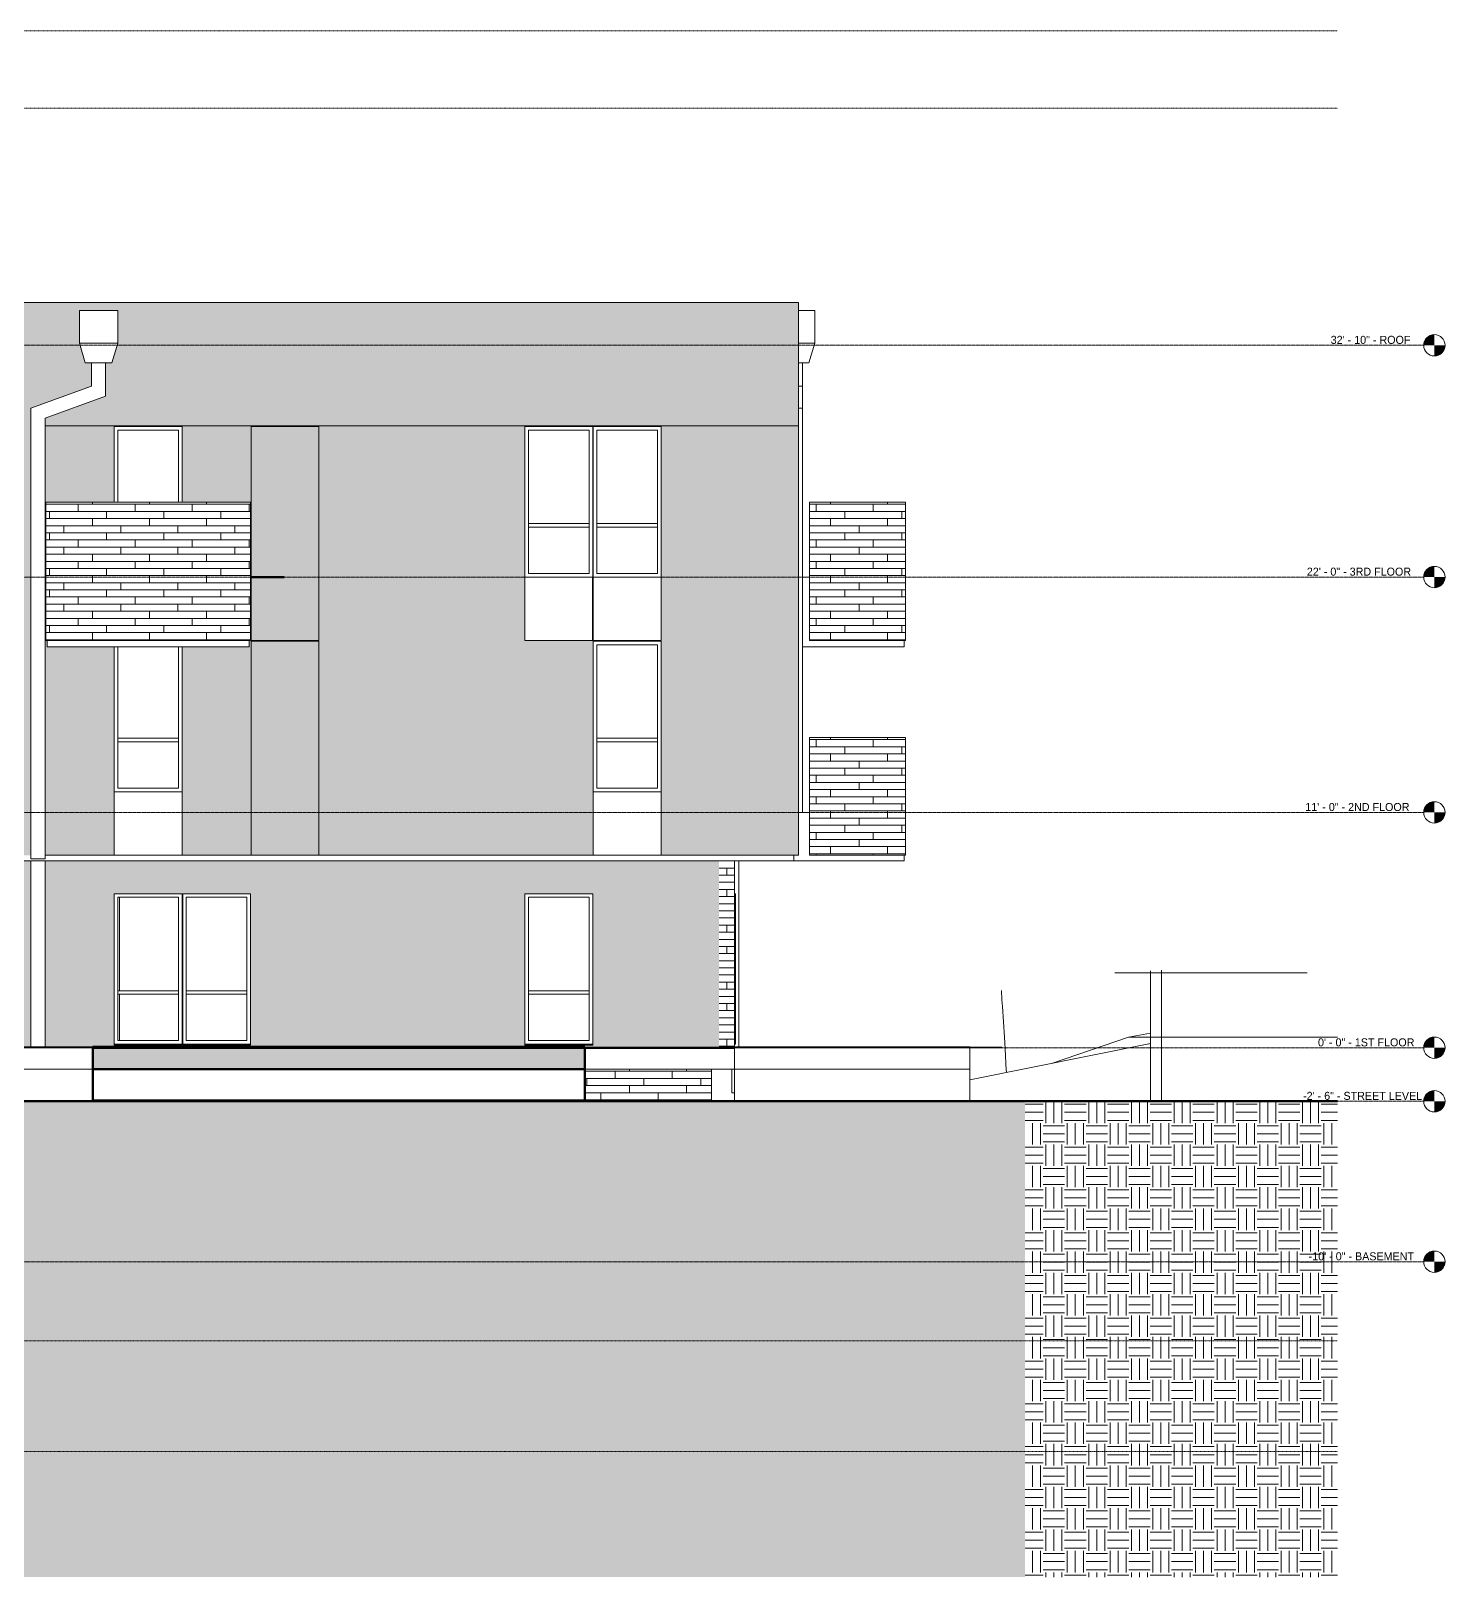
# Model space of a CAD drawing. Header units: inches. Extents: x 1696 to 4229, y -297 to 570.
# Drawn here: x 3436 to 4229, y -297 to 570 of the extents above; entities that cross this region are included whole.
import ezdxf

# ---------------------------------------------------------------- set-up
doc = ezdxf.new("R2010")
doc.units = ezdxf.units.IN
doc.header["$MEASUREMENT"] = 0
doc.linetypes.add('Aligning Line 1_8_', pattern=[0.25, 0.125, -0.125])
doc.linetypes.add('Grid Line 1_2_', pattern=[0.875, 0.5, -0.125, 0.125, -0.125])
for name, color, linetype, lineweight in [('0-1', 7, 'Continuous', 5), ('0-2', 165, 'Continuous', 5), ('A-AREA-1', 10, 'Continuous', 106), ('A-FLOR', 192, 'Continuous', 18), ('A-FLOR-1', 192, 'Continuous', 60), ('A-FLOR-LEVL', 51, 'Continuous', 9), ('A-FLOR-LEVL-1', 51, 'Grid Line 1_2_', 9), ('A-FLOR-LEVL-2', 147, 'Continuous', 9), ('A-FLOR-PATT-1', 8, 'Continuous', 9), ('A-GENM', 5, 'Continuous', 9), ('A-WALL', 113, 'Continuous', 18), ('A-WALL-PATT-1', 111, 'Continuous', 9), ('C-TOPO', 7, 'Continuous', 9), ('C-TOPO-1', 250, 'Continuous', 60), ('G-ANNO-SYMB', 111, 'Aligning Line 1_8_', 9), ('I-WALL', 2, 'Continuous', 18)]:
    doc.layers.add(name, color=color, linetype=linetype, lineweight=lineweight)
doc.styles.add('Century Gothic', font='ufonts.com_century-gothic.ttf', dxfattribs={"height": 4.5})
pattern_1 = [(0, (2839.954, 79.274), (12, 12), [12, -12]), (0, (2839.954, 83.774), (12, 12), [12, -12]), (0, (2839.954, 88.274), (12, 12), [12, -12]), (90, (2841.454, 89.774), (-12, 12), [12, -12]), (90, (2845.954, 89.774), (-12, 12), [12, -12]), (90, (2850.454, 89.774), (-12, 12), [12, -12])]
pattern_2 = [(0, (3826.411, 0.8), (0, 4), []), (90, (3826.411, 0.8), (-8, 8), [4, -28]), (90, (3842.411, 4.8), (-8, 8), [4, -28])]
pattern_3 = [(0, (3446.449, 264.8), (0, 4), []), (90, (3446.449, 264.8), (-8, 8), [4, -28]), (90, (3462.449, 268.8), (-8, 8), [4, -28])]

# ---------------------------------------------------------------- blocks, each defined once
blk = doc.blocks.new('Level - Level Head - Circle-V9-Section 1')
at = {"layer": 'A-FLOR-LEVL'}
h = blk.add_hatch(color=256, dxfattribs=at)
edge = h.paths.add_edge_path(flags=0)
edge.add_line((4223.44, 0), (4217.44, 0))
edge.add_arc((4223.44, 0), 6, 90, 180, ccw=False)
edge.add_line((4223.44, 6), (4223.44, 0))
h = blk.add_hatch(color=256, dxfattribs=at)
edge = h.paths.add_edge_path(flags=0)
edge.add_line((4223.44, -6), (4223.44, 0))
edge.add_line((4223.44, 0), (4229.44, 0))
edge.add_arc((4223.44, 0), 6, 270, 360, ccw=False)
at = {"layer": 'A-FLOR-LEVL-2'}
blk.add_circle((4223.44, 0), 6, dxfattribs=at)
blk = doc.blocks.new('1750 Ox - Topography_rvt-1-Section 1')
at = {"layer": 'C-TOPO'}
h = blk.add_hatch(dxfattribs=at)
h.set_pattern_fill('FP_1', color=256, style=0, pattern_type=2)
h.set_pattern_definition(pattern_1)
h.paths.add_polyline_path([(2642.57, -296.87), (3993.74, -296.87), (3993.74, -30), (2522.72, -30), (2522.72, -296.87), (2595.25, -296.87)], flags=0)
h = blk.add_hatch(dxfattribs=at)
h.set_pattern_fill('FP_1', color=256, style=0, pattern_type=2)
h.set_pattern_definition(pattern_1)
h.paths.add_polyline_path([(4057.5, -296.87), (4169.1, -296.87), (4169.1, -30), (3993.74, -30), (3993.74, -296.87), (4005.94, -296.87)], flags=0)
at = {"layer": 'A-FLOR-LEVL-1'}
for p, q in [((1695.69, 0), (4217.44, 0)), ((1695.69, -120), (4217.44, -120))]:
    blk.add_line(p, q, dxfattribs=at)
at = {"layer": 'C-TOPO'}
for p, q in [((4070.23, 43.48), (4070.23, 42)), ((4070.23, 42), (4070.23, 43.48)), ((4044.22, 42), (4064.23, 42)), ((4044.22, 42), (4044.58, 42)), ((4064.23, 43.16), (4064.23, 42)), ((4064.23, 43.16), (4064.23, 42)), ((4064.23, 39.14), (4064.23, 42)), ((4070.23, 42), (4064.23, 42)), ((4064.23, 42), (4064.23, 39.14)), ((4064.23, 39.14), (4064.23, 32.75)), ((4064.23, 32.75), (4064.23, 39.14)), ((4070.23, 42), (4070.23, 40.3)), ((4070.23, 40.3), (4070.23, 42)), ((4079.05, 42), (4070.23, 42)), ((4070.23, 36.49), (4070.23, 40.3)), ((4070.23, 36.49), (4070.23, 40.3)), ((4070.23, 19.46), (4070.23, 36.49)), ((4070.23, 36.49), (4070.23, 19.46)), ((4079.05, 42), (4152.03, 42)), ((4152.03, 42), (4151.28, 42)), ((3980.73, 26.95), (3980.5, 32.2)), ((3980.5, 32.2), (3980.73, 26.95)), ((3981.13, 23.12), (3980.73, 26.95)), ((3981.13, 23.12), (3980.73, 26.95)), ((4064.23, 17.81), (4064.23, 32.75)), ((4064.23, 32.75), (4064.23, 17.81)), ((3981.13, 23.12), (3982.24, 6)), ((3982.24, 6), (3981.13, 23.12)), ((4064.23, 12.54), (4064.23, 17.81)), ((4064.23, 17.81), (4064.23, 12.54)), ((4070.23, 19.46), (4070.23, 13.45)), ((4070.23, 13.45), (4070.23, 19.46)), ((4064.23, 8.17), (4064.23, 12.54)), ((4064.23, 8.17), (4064.23, 12.54)), ((4070.23, 9.22), (4070.23, 13.45)), ((4070.23, 9.22), (4070.23, 13.45)), ((4070.23, 9.22), (4070.23, 6)), ((4070.23, 6), (4070.23, 9.22)), ((3962.72, -18), (4064.23, 2.31)), ((3982.24, 6), (3982.65, -0.67)), ((3982.65, -0.67), (3982.24, 6)), ((4009.14, -8.71), (4051.86, 6)), ((4051.86, 6), (4064.23, 8.17)), ((4051.86, 6), (4064.23, 6)), ((4051.86, 6), (4051.98, 6)), ((4063.76, 2.22), (4064.23, 2.31)), ((4063.91, 2.22), (4064.23, 2.31)), ((4064.1, 8.13), (4064.23, 8.17)), ((4064.23, 8.17), (4064.23, 6)), ((4064.23, 8.17), (4064.23, 6)), ((4064.23, 2.31), (4064.23, 6)), ((4070.23, 6), (4064.23, 6)), ((4064.23, 2.31), (4064.23, 6)), ((4064.23, -16.32), (4064.23, 2.31)), ((4064.23, 2.31), (4064.23, -16.32)), ((4070.23, 6), (4070.23, 4.67)), ((4070.23, 4.67), (4070.23, 6)), ((4073.61, 6), (4070.23, 6)), ((4070.23, -15.32), (4070.23, 4.67)), ((4070.23, -15.32), (4070.23, 4.67)), ((4169.1, 6), (4073.61, 6)), ((3982.65, -0.67), (3983.19, -12.56)), ((3983.19, -12.56), (3982.65, -0.67)), ((3983.45, -13.85), (3983.19, -12.56)), ((3983.19, -12.56), (3983.45, -13.85)), ((4064.23, -24.22), (4064.23, -16.32)), ((4064.23, -16.32), (4064.23, -24.22)), ((4070.23, -23.8), (4070.23, -15.32)), ((4070.23, -23.8), (4070.23, -15.32)), ((4064.23, -24.22), (4064.23, -30)), ((4064.23, -30), (4064.23, -24.22)), ((4070.23, -23.8), (4070.23, -30)), ((4070.23, -23.8), (4070.23, -30)), ((3343.97, -30), (3491.7, -30)), ((3491.7, -30), (3524.57, -30)), ((3524.57, -30), (3534.32, -30)), ((3586.02, -30), (3534.32, -30)), ((3710.98, -30), (3586.02, -30)), ((3710.98, -30), (3770.55, -30)), ((3777.65, -30), (3770.55, -30)), ((3777.65, -30), (3860.18, -30)), ((3860.18, -30), (3873.63, -30)), ((3873.63, -30), (3888.24, -30)), ((3888.24, -30), (3911.94, -30)), ((3902.72, -30), (3905.22, -29.5)), ((3932.05, -30), (3911.94, -30)), ((3932.05, -30), (3957.71, -30)), ((3957.71, -30), (3979.65, -30)), ((3979.65, -30), (3993.74, -30)), ((4057.5, -30), (3993.74, -30)), ((4057.5, -30), (4063.16, -30)), ((4075.95, -30), (4063.16, -30)), ((4075.95, -30), (4083.39, -30)), ((4169.1, -30), (4083.39, -30))]:
    blk.add_line(p, q, dxfattribs=at)
at = {"layer": 'C-TOPO-1'}
for p, q in [((3491.7, -30), (3343.97, -30)), ((3524.57, -30), (3491.7, -30)), ((3534.32, -30), (3524.57, -30)), ((3586.02, -30), (3534.32, -30)), ((3710.98, -30), (3586.02, -30)), ((3770.55, -30), (3710.98, -30)), ((3777.65, -30), (3770.55, -30)), ((3860.18, -30), (3777.65, -30)), ((3873.63, -30), (3860.18, -30)), ((3888.24, -30), (3873.63, -30)), ((3911.94, -30), (3888.24, -30)), ((3932.05, -30), (3911.94, -30)), ((3957.71, -30), (3932.05, -30)), ((3979.65, -30), (3957.71, -30)), ((3993.74, -30), (3979.65, -30)), ((3993.74, -30), (4057.5, -30)), ((4057.5, -30), (4063.16, -30)), ((4063.16, -30), (4075.95, -30)), ((4075.95, -30), (4083.39, -30)), ((4083.39, -30), (4169.1, -30))]:
    blk.add_line(p, q, dxfattribs=at)
at = {"layer": '0-2'}
for p in [(0, 0), (0, -120)]:
    blk.add_blockref('Level - Level Head - Circle-V9-Section 1', p, dxfattribs=at)
at = {"layer": 'A-FLOR-LEVL', "char_height": 4.5, "attachment_point": 1, "style": 'Century Gothic'}
for s, insert, width in [('0\' - 0" - 1ST FLOOR', (4158.13, 5.28), 64.9935), ('-10\' - 0" - BASEMENT', (4152.88, -114.72), 71.3565)]:
    blk.add_mtext(s, dxfattribs=dict(at, insert=insert, width=width))
blk = doc.blocks.new('Parking_Stall_Multiple - BIKE-1562604-Section 1')
at = {"layer": 'A-GENM'}
for p, q in [((3962.72, 0.25), (3980.72, 0.25)), ((3980.72, 0.25), (3980.72, 0)), ((3980.72, 0), (3962.72, 0))]:
    blk.add_line(p, q, dxfattribs=at)
blk = doc.blocks.new('Walls 69 - Walls 1-1632174-Section 1')
at = {"layer": 'A-WALL'}
for p, q in [((3469.88, 384.13), (3469.88, 371.1)), ((3477.88, 365.5), (3477.88, 384.13)), ((3469.88, 371.1), (3435.95, 358.75)), ((3443.95, 353.15), (3477.88, 365.5)), ((3435.95, 358.75), (3435.95, 106)), ((3443.95, 106), (3443.95, 353.15)), ((3435.95, 106), (3443.95, 106))]:
    blk.add_line(p, q, dxfattribs=at)
blk = doc.blocks.new('Walls 74 - Walls 6-1634269-Section 1')
at = {"layer": 'A-WALL'}
for p, q in [((3463.12, 413.54), (3484.64, 413.54)), ((3463.12, 413.54), (3463.12, 395.14)), ((3484.64, 413.54), (3484.64, 395.14)), ((3484.64, 395.14), (3463.12, 395.14)), ((3463.12, 395.14), (3466.47, 384.13)), ((3484.64, 395.14), (3481.28, 384.13)), ((3481.28, 384.13), (3466.47, 384.13))]:
    blk.add_line(p, q, dxfattribs=at)
blk = doc.blocks.new('Walls 11 - Walls 1-1634443-Section 1')
at = {"layer": 'A-WALL'}
for p, q in [((3868.97, 384.13), (3868.97, 371.1)), ((3868.97, 371.1), (3866.72, 371.1)), ((3868.97, 371.1), (3868.97, 358.75)), ((3868.97, 358.75), (3866.72, 358.75)), ((3868.97, 358.75), (3868.97, 132))]:
    blk.add_line(p, q, dxfattribs=at)
blk = doc.blocks.new('Walls 12 - Walls 6-1634469-Section 1')
at = {"layer": 'A-WALL'}
for p, q in [((3866.72, 413.54), (3875.73, 413.54)), ((3875.73, 413.54), (3875.73, 395.14)), ((3875.73, 395.14), (3866.72, 395.14)), ((3875.73, 395.14), (3872.38, 384.13)), ((3872.38, 384.13), (3866.72, 384.13))]:
    blk.add_line(p, q, dxfattribs=at)
blk = doc.blocks.new('Walls 23 - Walls 1-1635395-Section 1')
at = {"layer": 'A-WALL'}
for p, q in [((3435.95, 104.75), (3435.95, 0.5)), ((3443.95, 0.5), (3443.95, 104.75))]:
    blk.add_line(p, q, dxfattribs=at)
blk = doc.blocks.new('Walls 24 - Walls 1-1635410-Section 1')
at = {"layer": 'A-WALL'}
for p, q in [((3833.22, 104.75), (3833.22, 0.5)), ((3829.22, -25.22), (3829.22, -12)), ((3830.72, -25.22), (3829.22, -25.22))]:
    blk.add_line(p, q, dxfattribs=at)
blk = doc.blocks.new('Window - Main - 1-V5-Section 1')
at = {"layer": 'A-GENM'}
for p, q in [((3482.72, 224.87), (3482.72, 143.62)), ((3484.72, 145.62), (3484.72, 224.87)), ((3518.75, 224.87), (3518.75, 145.62)), ((3520.75, 143.62), (3520.75, 224.87)), ((3484.72, 173.62), (3484.72, 171.62)), ((3518.75, 173.62), (3484.72, 173.62)), ((3518.75, 171.62), (3518.75, 173.62)), ((3484.72, 171.62), (3518.75, 171.62)), ((3482.72, 143.62), (3482.72, 108)), ((3482.72, 143.62), (3520.75, 143.62)), ((3518.75, 145.62), (3484.72, 145.62)), ((3520.75, 108), (3520.75, 143.62)), ((3482.72, 108), (3520.75, 108))]:
    blk.add_line(p, q, dxfattribs=at)
blk = doc.blocks.new('Window - Main - 1-V1-Section 1')
at = {"layer": 'A-GENM'}
for p, q in [((2829.55, 228), (2791.52, 228)), ((2791.52, 228), (2791.52, 143.62)), ((2793.52, 145.62), (2793.52, 226)), ((2793.52, 226), (2827.55, 226)), ((2827.55, 226), (2827.55, 145.62)), ((2829.55, 143.62), (2829.55, 228)), ((2793.52, 173.62), (2793.52, 171.62)), ((2827.55, 173.62), (2793.52, 173.62)), ((2827.55, 171.62), (2827.55, 173.62)), ((2793.52, 171.62), (2827.55, 171.62)), ((2791.52, 143.62), (2791.52, 108)), ((2791.52, 143.62), (2829.55, 143.62)), ((2827.55, 145.62), (2793.52, 145.62)), ((2829.55, 108), (2829.55, 143.62)), ((2791.52, 108), (2829.55, 108))]:
    blk.add_line(p, q, dxfattribs=at)
blk = doc.blocks.new('Window - Main - 1-1661129-Section 1')
at = {"layer": 'A-GENM'}
for p, q in [((2714.35, 348.37), (2676.32, 348.37)), ((2676.32, 348.37), (2676.32, 306)), ((2714.35, 306), (2714.35, 348.37)), ((2678.32, 306), (2678.32, 346.37)), ((2678.32, 346.37), (2712.35, 346.37)), ((2712.35, 346.37), (2712.35, 306))]:
    blk.add_line(p, q, dxfattribs=at)
blk = doc.blocks.new('Window - Main - hvac panel-1661130-Section 1')
at = {"layer": 'A-GENM'}
h = blk.add_hatch(dxfattribs=at)
h.set_pattern_fill('FP_15', color=256, style=0, pattern_type=2)
h.set_pattern_definition([(0, (2774.087, 172.687), (1, 1), [0.5, -1.5]), (90, (2774.337, 172.437), (-1, 1), [0.5, -1.5])])
h.paths.add_polyline_path([(2791.15, 108), (2791.15, 228), (2753.12, 228), (2753.12, 108)], flags=0)
for p, q in [((2791.15, 228), (2753.12, 228)), ((2753.12, 228), (2753.12, 108)), ((2791.15, 108), (2791.15, 228)), ((2753.12, 108), (2791.15, 108))]:
    blk.add_line(p, q, dxfattribs=at)
blk = doc.blocks.new('Window - Main - first floor-1661131-Section 1')
at = {"layer": 'A-GENM'}
for p, q in [((3021.55, 86.37), (2983.52, 86.37)), ((2983.52, 86.37), (2983.52, 2)), ((2985.52, 4), (2985.52, 84.37)), ((2985.52, 84.37), (3019.55, 84.37)), ((3019.55, 84.37), (3019.55, 4)), ((3021.55, 2), (3021.55, 86.37)), ((2985.52, 32), (2985.52, 30)), ((3019.55, 32), (2985.52, 32)), ((2985.52, 30), (3019.55, 30)), ((3019.55, 30), (3019.55, 32)), ((2983.52, 2), (2983.52, 1.5)), ((2983.52, 2), (3021.55, 2)), ((2983.52, 1.5), (3021.55, 1.5)), ((3019.55, 4), (2985.52, 4)), ((3021.55, 1.5), (3021.55, 2))]:
    blk.add_line(p, q, dxfattribs=at)
blk = doc.blocks.new('Window - Main - first floor-1661132-Section 1')
at = {"layer": 'A-GENM'}
for p, q in [((3831.22, 86.37), (3830.72, 86.37)), ((3831.22, 86.37), (3831.22, 2)), ((3830.72, 2), (3831.22, 2))]:
    blk.add_line(p, q, dxfattribs=at)
blk = doc.blocks.new('Level - Level Head - Circle-50818-Section 1')
at = {"layer": 'A-FLOR-LEVL'}
h = blk.add_hatch(color=256, dxfattribs=at)
edge = h.paths.add_edge_path(flags=0)
edge.add_line((4223.44, 0), (4217.44, 0))
edge.add_arc((4223.44, 0), 6, 90, 180, ccw=False)
edge.add_line((4223.44, 6), (4223.44, 0))
h = blk.add_hatch(color=256, dxfattribs=at)
edge = h.paths.add_edge_path(flags=0)
edge.add_line((4223.44, -6), (4223.44, 0))
edge.add_line((4223.44, 0), (4229.44, 0))
edge.add_arc((4223.44, 0), 6, 270, 360, ccw=False)
blk.add_circle((4223.44, 0), 6, dxfattribs=at)

msp = doc.modelspace()

# ---------------------------------------------------------------- hatches: boundary and pattern name
at = {"layer": 'A-FLOR-PATT-1'}
h = msp.add_hatch(dxfattribs=at)
h.set_pattern_fill('FP_4', color=256, style=0, pattern_type=2)
h.set_pattern_definition([(50, (2839.954, 79.274), (13.77135, -1.20496), [1.44, -15.84]), (355, (2839.954, 79.274), (-2.66442, 14.44218), [1.152, -12.672]), (100.451, (2841.101, 79.174), (11.10708, 13.23737), [1.224, -13.462]), (46.184, (2839.954, 83.114), (20.49128, -3.17785), [2.16, -23.76]), (96.636, (2841.661, 82.849), (17.94587, 18.70315), [1.836, -20.193]), (351.184, (2839.954, 83.114), (17.9454, 18.7026), [1.728, -19.008]), (21, (2841.874, 82.154), (11.46052, -7.73037), [1.44, -15.84]), (326, (2841.874, 82.154), (4.67135, 13.92315), [1.152, -12.672]), (71.451, (2842.829, 81.51), (16.13207, 6.19284), [1.224, -13.462]), (37.5, (2839.954, 79.274), (0.233123, 6.39175), [0.634, -11.885, 0.634, -12.23, -12.72]), (37.5, (2839.954, 79.274), (0.233123, 6.39175), [-25.382, 0.634, -12.086]), (7.5, (2839.954, 79.274), (5.05073, 7.57304), [0.634, -6.701, 0.634, -11.597, -4.848]), (7.5, (2839.954, 79.274), (5.05073, 7.57304), [-19.565, 0.634, -4.214]), (327.5, (2835.672, 79.274), (10.24958, -0.43289), [0.634, -4.166, 0.634, -14.342, -19.872]), (327.5, (2835.672, 79.274), (10.24958, -0.43289), [-19.776, 0.634, -19.238]), (317.5, (2833.752, 79.274), (11.19739, 1.92214), [0.634, -5.606, 0.634, -9.312, -14.112]), (317.5, (2833.752, 79.274), (11.19739, 1.92214), [-16.186, 0.634, -13.478])])
h.paths.add_polyline_path([(2006.7237367, -12), (2258.7237367, -12), (2258.7237367, 0), (2006.7237367, 0)], flags=0)
h.paths.add_polyline_path([(3746.7237367, -12), (3746.7237367, 0), (3470.7237367, 0), (3470.7237367, -12), (3714.401879, -12)], flags=0)
h.paths.add_polyline_path([(2858.7237367, -12), (3002.7237367, -12), (3002.7237367, 0), (2858.7237367, 0)], flags=0)
at = {"layer": 'A-WALL-PATT-1'}
h = msp.add_hatch(dxfattribs=at)
h.set_pattern_fill('FP_7', color=256, style=0, pattern_type=2)
h.set_pattern_definition([(0, (3864.027, 134.554), (-38.4, 8), [0.392, -38.007]), (0, (3868.802, 134.554), (-38.4, 8), [0.392, -38.007]), (0, (3873.027, 134.554), (-38.4, 8), [0.392, -38.007]), (0, (3877.252, 134.554), (-38.4, 8), [0.392, -38.007]), (0, (3881.477, 134.554), (-38.4, 8), [0.392, -38.007]), (0, (3885.702, 134.946), (-38.4, 8), [0.392, -38.007]), (0, (3889.927, 134.946), (-38.4, 8), [0.392, -38.007]), (0, (3894.152, 134.946), (-38.4, 8), [0.392, -38.007]), (0, (3898.927, 134.554), (-38.4, 8), [0.392, -38.007]), (90, (3862.286, 132), (-38.4, 2e-15), [8, 0, 0, 0]), (90, (3864.027, 134.554), (-38.4, 2e-15), [0.392, -7.607]), (90, (3864.42, 134.554), (-38.4, 2e-15), [0.392, -7.607]), (90, (3866.553, 132), (-38.4, 2e-15), [8, 0, 0, 0]), (90, (3868.802, 134.554), (-38.4, 2e-15), [0.392, -7.607]), (90, (3869.195, 134.554), (-38.4, 2e-15), [0.392, -7.607]), (90, (3870.82, 132), (-38.4, 2e-15), [8, 0, 0, 0]), (90, (3873.027, 134.554), (-38.4, 2e-15), [0.392, -7.607]), (90, (3873.42, 134.554), (-38.4, 2e-15), [0.392, -7.607]), (90, (3875.086, 132), (-38.4, 2e-15), [8, 0, 0, 0]), (90, (3877.252, 134.554), (-38.4, 2e-15), [0.392, -7.607]), (90, (3877.645, 134.554), (-38.4, 2e-15), [0.392, -7.607]), (90, (3879.353, 132), (-38.4, 2e-15), [8, 0, 0, 0]), (90, (3881.477, 134.554), (-38.4, 2e-15), [0.392, -7.607]), (90, (3881.87, 134.554), (-38.4, 2e-15), [0.392, -7.607]), (90, (3883.62, 132), (-38.4, 2e-15), [8, 0, 0, 0]), (90, (3885.702, 134.554), (-38.4, 2e-15), [0.392, -7.607]), (90, (3886.095, 134.554), (-38.4, 2e-15), [0.392, -7.607]), (90, (3887.886, 132), (-38.4, 2e-15), [8, 0, 0, 0]), (90, (3889.927, 134.554), (-38.4, 2e-15), [0.392, -7.607]), (90, (3890.32, 134.554), (-38.4, 2e-15), [0.392, -7.607]), (90, (3892.153, 132), (-38.4, 2e-15), [8, 0, 0, 0]), (90, (3894.152, 134.554), (-38.4, 2e-15), [0.392, -7.607]), (90, (3894.545, 134.554), (-38.4, 2e-15), [0.392, -7.607]), (90, (3896.42, 132), (-38.4, 2e-15), [8, 0, 0, 0]), (90, (3898.927, 134.554), (-38.4, 2e-15), [0.392, -7.607]), (90, (3899.32, 134.554), (-38.4, 2e-15), [0.392, -7.607]), (180, (3864.42, 134.946), (-38.4, 8), [0.392, -38.007]), (180, (3869.195, 134.946), (-38.4, 8), [0.392, -38.007]), (180, (3873.42, 134.946), (-38.4, 8), [0.392, -38.007]), (180, (3877.645, 134.946), (-38.4, 8), [0.392, -38.007]), (180, (3881.87, 134.946), (-38.4, 8), [0.392, -38.007]), (180, (3886.095, 134.554), (-38.4, 8), [0.392, -38.007]), (180, (3890.32, 134.554), (-38.4, 8), [0.392, -38.007]), (180, (3894.545, 134.554), (-38.4, 8), [0.392, -38.007]), (180, (3899.32, 134.946), (-38.4, 8), [0.392, -38.007])])
h.paths.add_polyline_path([(3866.7237367, 348.75), (3866.7237367, 418), (2070.7987367, 418), (2070.7987367, 348.75), (2330.7237367, 348.75), (2330.7237367, 358.7544669), (2364.6529033, 371.1036736), (2364.6529033, 384.1337128), (2361.2482371, 384.1337128), (2357.8956282, 395.1426207), (2357.8956282, 413.5374346), (2379.4101785, 413.5374346), (2379.4101785, 395.1426207), (2376.0575696, 384.1337128), (2372.6529033, 384.1337128), (2372.6529033, 365.5020133), (2338.7237367, 353.1528066), (2338.7237367, 348.75), (2591.1487367, 348.75), (2591.1487367, 358.7544669), (2625.0779033, 371.1036736), (2625.0779033, 384.1337128), (2621.6732371, 384.1337128), (2618.3206282, 395.1426207), (2618.3206282, 413.5374346), (2639.8351785, 413.5374346), (2639.8351785, 395.1426207), (2636.4825696, 384.1337128), (2633.0779033, 384.1337128), (2633.0779033, 365.5020133), (2599.1487367, 353.1528066), (2599.1487367, 348.75), (2936.7487367, 348.75), (2936.7487367, 358.7544669), (2970.6779033, 371.1036736), (2970.6779033, 384.1337128), (2967.2732371, 384.1337128), (2963.9206282, 395.1426207), (2963.9206282, 413.5374346), (2985.4351785, 413.5374346), (2985.4351785, 395.1426207), (2982.0825696, 384.1337128), (2978.6779033, 384.1337128), (2978.6779033, 365.5020133), (2944.7487367, 353.1528066), (2944.7487367, 348.75), (3167.1487367, 348.75), (3167.1487367, 358.7544669), (3201.0779033, 371.1036736), (3201.0779033, 384.1337128), (3197.6732371, 384.1337128), (3194.3206282, 395.1426207), (3194.3206282, 413.5374346), (3215.8351785, 413.5374346), (3215.8351785, 395.1426207), (3212.4825696, 384.1337128), (3209.0779033, 384.1337128), (3209.0779033, 365.5020133), (3175.1487367, 353.1528066), (3175.1487367, 348.75), (3435.9487367, 348.75), (3435.9487367, 358.7544669), (3469.8779033, 371.1036736), (3469.8779033, 384.1337128), (3466.4732371, 384.1337128), (3463.1206282, 395.1426207), (3463.1206282, 413.5374346), (3484.6351785, 413.5374346), (3484.6351785, 395.1426207), (3481.2825696, 384.1337128), (3477.8779033, 384.1337128), (3477.8779033, 365.5020133), (3443.9487367, 353.1528066), (3443.9487367, 348.75), (3865.9675351, 348.75)], flags=0)
h = msp.add_hatch(dxfattribs=at)
h.set_pattern_fill('FP_6', color=256, style=0, pattern_type=2)
h.set_pattern_definition([(0, (3868.09, 110.55), (-38.4, 120.375), [0.392, -38.007]), (0, (3868.09, 110.95), (-38.4, 120.375), [0.392, -38.007]), (0, (3868.09, 126.91), (-38.4, 120.375), [0.392, -38.007]), (0, (3868.09, 127.3), (-38.4, 120.375), [0.392, -38.007]), (0, (3868.09, 143.27), (-38.4, 120.375), [0.392, -38.007]), (0, (3868.09, 143.66), (-38.4, 120.375), [0.392, -38.007]), (0, (3868.09, 159.62), (-38.4, 120.375), [0.392, -38.007]), (0, (3868.09, 160.02), (-38.4, 120.375), [0.392, -38.007]), (0, (3868.09, 175.98), (-38.4, 120.375), [0.392, -38.007]), (0, (3868.09, 176.38), (-38.4, 120.375), [0.392, -38.007]), (0, (3868.09, 192.34), (-38.4, 120.375), [0.392, -38.007]), (0, (3868.09, 192.73), (-38.4, 120.375), [0.392, -38.007]), (0, (3868.09, 208.7), (-38.4, 120.375), [0.392, -38.007]), (0, (3868.09, 209.09), (-38.4, 120.375), [0.392, -38.007]), (0, (3868.09, 225.05), (-38.4, 120.375), [0.392, -38.007]), (0, (3868.09, 225.45), (-38.4, 120.375), [0.392, -38.007]), (0, (3885.54, 110.55), (-38.4, 120.375), [0.392, -38.007]), (0, (3885.54, 110.95), (-38.4, 120.375), [0.392, -38.007]), (0, (3885.54, 126.91), (-38.4, 120.375), [0.392, -38.007]), (0, (3885.54, 127.3), (-38.4, 120.375), [0.392, -38.007]), (0, (3885.54, 143.27), (-38.4, 120.375), [0.392, -38.007]), (0, (3885.54, 143.66), (-38.4, 120.375), [0.392, -38.007]), (0, (3885.54, 159.62), (-38.4, 120.375), [0.392, -38.007]), (0, (3885.54, 160.02), (-38.4, 120.375), [0.392, -38.007]), (0, (3885.54, 175.98), (-38.4, 120.375), [0.392, -38.007]), (0, (3885.54, 176.38), (-38.4, 120.375), [0.392, -38.007]), (0, (3885.54, 192.34), (-38.4, 120.375), [0.392, -38.007]), (0, (3885.54, 192.73), (-38.4, 120.375), [0.392, -38.007]), (0, (3885.54, 208.7), (-38.4, 120.375), [0.392, -38.007]), (0, (3885.54, 209.09), (-38.4, 120.375), [0.392, -38.007]), (0, (3885.54, 225.05), (-38.4, 120.375), [0.392, -38.007]), (0, (3885.54, 225.45), (-38.4, 120.375), [0.392, -38.007]), (0, (3902.99, 110.55), (-38.4, 120.375), [0.392, -38.007]), (0, (3902.99, 110.95), (-38.4, 120.375), [0.392, -38.007]), (0, (3902.99, 126.91), (-38.4, 120.375), [0.392, -38.007]), (0, (3902.99, 127.3), (-38.4, 120.375), [0.392, -38.007]), (0, (3902.99, 143.27), (-38.4, 120.375), [0.392, -38.007]), (0, (3902.99, 143.66), (-38.4, 120.375), [0.392, -38.007]), (0, (3902.99, 159.62), (-38.4, 120.375), [0.392, -38.007]), (0, (3902.99, 160.02), (-38.4, 120.375), [0.392, -38.007]), (0, (3902.99, 175.98), (-38.4, 120.375), [0.392, -38.007]), (0, (3902.99, 176.38), (-38.4, 120.375), [0.392, -38.007]), (0, (3902.99, 192.34), (-38.4, 120.375), [0.392, -38.007]), (0, (3902.99, 192.73), (-38.4, 120.375), [0.392, -38.007]), (0, (3902.99, 208.7), (-38.4, 120.375), [0.392, -38.007]), (0, (3902.99, 209.09), (-38.4, 120.375), [0.392, -38.007]), (0, (3902.99, 225.05), (-38.4, 120.375), [0.392, -38.007]), (0, (3902.99, 225.45), (-38.4, 120.375), [0.392, -38.007]), (90, (3866.35, 108), (-38.4, 2e-15), [120, -0.375]), (90, (3866.724, 108), (-38.4, 2e-15), [120, -0.375]), (90, (3868.09, 110.554), (-38.4, 2e-15), [0.392, -119.982]), (90, (3868.09, 126.91), (-38.4, 2e-15), [0.392, -119.982]), (90, (3868.09, 143.268), (-38.4, 2e-15), [0.392, -119.982]), (90, (3868.09, 159.625), (-38.4, 2e-15), [0.392, -119.982]), (90, (3868.09, 175.982), (-38.4, 2e-15), [0.392, -119.982]), (90, (3868.09, 192.34), (-38.4, 2e-15), [0.392, -119.982]), (90, (3868.09, 208.697), (-38.4, 2e-15), [0.392, -119.982]), (90, (3868.09, 225.054), (-38.4, 2e-15), [0.392, -119.982]), (90, (3868.482, 110.554), (-38.4, 2e-15), [0.392, -119.982]), (90, (3868.482, 126.91), (-38.4, 2e-15), [0.392, -119.982]), (90, (3868.482, 143.268), (-38.4, 2e-15), [0.392, -119.982]), (90, (3868.482, 159.625), (-38.4, 2e-15), [0.392, -119.982]), (90, (3868.482, 175.982), (-38.4, 2e-15), [0.392, -119.982]), (90, (3868.482, 192.34), (-38.4, 2e-15), [0.392, -119.982]), (90, (3868.482, 208.697), (-38.4, 2e-15), [0.392, -119.982]), (90, (3868.482, 225.054), (-38.4, 2e-15), [0.392, -119.982]), (90, (3885.54, 110.554), (-38.4, 2e-15), [0.392, -119.982]), (90, (3885.54, 126.91), (-38.4, 2e-15), [0.392, -119.982]), (90, (3885.54, 143.268), (-38.4, 2e-15), [0.392, -119.982]), (90, (3885.54, 159.625), (-38.4, 2e-15), [0.392, -119.982]), (90, (3885.54, 175.982), (-38.4, 2e-15), [0.392, -119.982]), (90, (3885.54, 192.34), (-38.4, 2e-15), [0.392, -119.982]), (90, (3885.54, 208.697), (-38.4, 2e-15), [0.392, -119.982]), (90, (3885.54, 225.054), (-38.4, 2e-15), [0.392, -119.982]), (90, (3885.932, 110.554), (-38.4, 2e-15), [0.392, -119.982]), (90, (3885.932, 126.91), (-38.4, 2e-15), [0.392, -119.982]), (90, (3885.932, 143.268), (-38.4, 2e-15), [0.392, -119.982]), (90, (3885.932, 159.625), (-38.4, 2e-15), [0.392, -119.982]), (90, (3885.932, 175.982), (-38.4, 2e-15), [0.392, -119.982]), (90, (3885.932, 192.34), (-38.4, 2e-15), [0.392, -119.982]), (90, (3885.932, 208.697), (-38.4, 2e-15), [0.392, -119.982]), (90, (3885.932, 225.054), (-38.4, 2e-15), [0.392, -119.982]), (90, (3902.99, 110.554), (-38.4, 2e-15), [0.392, -119.982]), (90, (3902.99, 126.91), (-38.4, 2e-15), [0.392, -119.982]), (90, (3902.99, 143.268), (-38.4, 2e-15), [0.392, -119.982]), (90, (3902.99, 159.625), (-38.4, 2e-15), [0.392, -119.982]), (90, (3902.99, 175.982), (-38.4, 2e-15), [0.392, -119.982]), (90, (3902.99, 192.34), (-38.4, 2e-15), [0.392, -119.982]), (90, (3902.99, 208.697), (-38.4, 2e-15), [0.392, -119.982]), (90, (3902.99, 225.054), (-38.4, 2e-15), [0.392, -119.982]), (90, (3903.382, 110.554), (-38.4, 2e-15), [0.392, -119.982]), (90, (3903.382, 126.91), (-38.4, 2e-15), [0.392, -119.982]), (90, (3903.382, 143.268), (-38.4, 2e-15), [0.392, -119.982]), (90, (3903.382, 159.625), (-38.4, 2e-15), [0.392, -119.982]), (90, (3903.382, 175.982), (-38.4, 2e-15), [0.392, -119.982]), (90, (3903.382, 192.34), (-38.4, 2e-15), [0.392, -119.982]), (90, (3903.382, 208.697), (-38.4, 2e-15), [0.392, -119.982]), (90, (3903.382, 225.054), (-38.4, 2e-15), [0.392, -119.982]), (180, (3904.75, 107.62), (-38.4, 120.375), [38.025, -0.375]), (180, (3904.75, 108), (-38.4, 120.375), [38.025, -0.375])])
h.paths.add_polyline_path([(2176.7487367, 108), (2215.5237367, 108), (2215.5237367, 174), (2253.9237367, 174), (2253.9237367, 228), (2291.9487367, 228), (2291.9487367, 174), (2292.3237367, 174), (2292.3237367, 228), (2330.3487367, 228), (2330.3487367, 108), (2330.7237367, 108), (2330.7237367, 348.75), (2070.7987367, 348.75), (2070.7987367, 108), (2138.7237367, 108), (2138.7237367, 228), (2176.7487367, 228), (2176.7487367, 143.625)], flags=0)
h.paths.add_polyline_path([(2944.7487367, 108), (2945.1237367, 108), (2945.1237367, 228), (2945.8737367, 228.0073964), (2945.8737367, 228.375), (2945.1237367, 228.375), (2945.1237367, 348.375), (2983.1487367, 348.375), (2983.1487367, 306), (2983.5237367, 306), (2983.5237367, 348.375), (3021.5487367, 348.375), (3021.5487367, 306), (3059.9487367, 306), (3059.9487367, 228.375), (3059.1987367, 228.375), (3059.1987367, 228), (3059.9487367, 228), (3059.9487367, 108), (3060.3237367, 108), (3060.3237367, 228), (3098.3487367, 228), (3098.3487367, 108), (3167.1487367, 108), (3167.1487367, 348.75), (2944.7487367, 348.75), (2944.7487367, 109.1605416)], flags=0)
h.paths.add_polyline_path([(3559.5237367, 108), (3559.5237367, 228), (3597.5487367, 228), (3597.5487367, 108), (3751.5237367, 108), (3751.5237367, 228), (3789.5487367, 228), (3789.5487367, 108), (3866.7237367, 108), (3866.7237367, 348.75), (3443.9487367, 348.75), (3443.9487367, 108), (3482.7237367, 108), (3482.7237367, 224.875), (3445.0737367, 224.875), (3445.0737367, 228.375), (3444.3237367, 228.375), (3444.3237367, 306), (3482.7237367, 306), (3482.7237367, 348.375), (3520.7487367, 348.375), (3520.7487367, 306), (3559.1487367, 306), (3559.1487367, 228.375), (3558.3987367, 228.375), (3558.3987367, 224.875), (3520.7487367, 224.875), (3520.7487367, 108), (3556.3737367, 108)], flags=0)
h.paths.add_polyline_path([(3213.9237367, 108), (3213.9237367, 174), (3252.3237367, 174), (3252.3237367, 228), (3290.3487367, 228), (3290.3487367, 174), (3328.7487367, 174), (3328.7487367, 108), (3329.1237367, 108), (3329.1237367, 228), (3367.1487367, 228), (3367.1487367, 108), (3367.5237367, 108), (3367.5237367, 228), (3405.5487367, 228), (3405.5487367, 108), (3435.9487367, 108), (3435.9487367, 348.75), (3175.1487367, 348.75), (3175.1487367, 108), (3175.5237367, 108), (3175.5237367, 228), (3213.5487367, 228), (3213.5487367, 108)], flags=0)
h.paths.add_polyline_path([(2338.7237367, 108), (2369.1237367, 108), (2369.1237367, 228), (2407.1487367, 228), (2407.1487367, 108), (2445.9237367, 108), (2445.9237367, 228), (2560.7487367, 228), (2560.7487367, 108), (2591.1487367, 108), (2591.1487367, 348.75), (2338.7237367, 348.75), (2338.7237367, 181.325899)], flags=0)
h.paths.add_polyline_path([(2936.7487367, 108), (2936.7487367, 348.75), (2599.1487367, 348.75), (2599.1487367, 108), (2599.5237367, 108), (2599.5237367, 228), (2637.5487367, 228), (2637.5487367, 108), (2637.9237367, 108), (2637.9237367, 228), (2638.6737367, 228), (2638.6737367, 228.375), (2637.9237367, 228.375), (2637.9237367, 306), (2676.3237367, 306), (2676.3237367, 348.375), (2714.3487367, 348.375), (2714.3487367, 306), (2752.7487367, 306), (2752.7487367, 228.375), (2751.9987367, 228.375), (2751.9987367, 224.875), (2675.9487367, 224.875), (2675.9487367, 108), (2753.1237367, 108), (2753.1237367, 228), (2791.1487367, 228), (2791.1487367, 108), (2791.5237367, 108), (2791.5237367, 228), (2829.5487367, 228), (2829.5487367, 108), (2868.3237367, 108), (2868.3237367, 228), (2906.3487367, 228), (2906.3487367, 108)], flags=0)
h.paths.add_polyline_path([(3021.9237367, 108), (3021.9237367, 224.875), (2983.1487367, 224.875), (2983.1487367, 108), (2986.2987367, 108)], flags=0)
h.paths.add_polyline_path([(3597.5487367, 228.375), (3559.5237367, 228.375), (3559.5237367, 348.375), (3597.5487367, 348.375), (3597.5487367, 264)], flags=0)
h.paths.add_polyline_path([(3367.1487367, 228.375), (3329.1237367, 228.375), (3329.1237367, 348.375), (3367.1487367, 348.375), (3367.1487367, 263.625)], flags=0)
h.paths.add_polyline_path([(3213.5487367, 228.375), (3175.5237367, 228.375), (3175.5237367, 348.375), (3213.5487367, 348.375), (3213.5487367, 263.625)], flags=0)
h.paths.add_polyline_path([(2407.1487367, 228.375), (2369.1237367, 228.375), (2369.1237367, 348.375), (2407.1487367, 348.375), (2407.1487367, 264)], flags=0)
h.paths.add_polyline_path([(2174.7487367, 228.375), (2138.7237367, 228.375), (2138.7237367, 348.375), (2176.7487367, 348.375), (2176.7487367, 228.375)], flags=0)
h.paths.add_polyline_path([(3251.9487367, 228.375), (3213.9237367, 228.375), (3213.9237367, 348.375), (3251.9487367, 348.375), (3251.9487367, 264)], flags=0)
h.paths.add_polyline_path([(3403.5487367, 228.375), (3367.5237367, 228.375), (3367.5237367, 348.375), (3405.5487367, 348.375), (3405.5487367, 228.375)], flags=0)
h.paths.add_polyline_path([(3136.7487367, 228.375), (3098.7237367, 228.375), (3098.7237367, 348.375), (3136.7487367, 348.375), (3136.7487367, 264)], flags=0)
h.paths.add_polyline_path([(3751.1487367, 228.375), (3713.1237367, 228.375), (3713.1237367, 348.375), (3751.1487367, 348.375), (3751.1487367, 263.625)], flags=0)
h.paths.add_polyline_path([(2637.5487367, 228.375), (2599.5237367, 228.375), (2599.5237367, 348.375), (2637.5487367, 348.375), (2637.5487367, 264)], flags=0)
h.paths.add_polyline_path([(3787.5487367, 228.375), (3751.5237367, 228.375), (3751.5237367, 348.375), (3789.5487367, 348.375), (3789.5487367, 228.375)], flags=0)
h.paths.add_polyline_path([(2291.9487367, 228.375), (2253.9237367, 228.375), (2253.9237367, 348.375), (2291.9487367, 348.375), (2291.9487367, 264)], flags=0)
h.paths.add_polyline_path([(2829.5487367, 228.375), (2791.5237367, 228.375), (2791.5237367, 348.375), (2829.5487367, 348.375), (2829.5487367, 264)], flags=0)
h.paths.add_polyline_path([(2753.1237367, 228.375), (2753.1237367, 348.375), (2791.1487367, 348.375), (2791.1487367, 228.375)], flags=0)
h = msp.add_hatch(dxfattribs=at)
h.set_pattern_fill('FP_9', color=256, style=0, pattern_type=2)
h.set_pattern_definition(pattern_3)
h.paths.add_polyline_path([(3448.5737367, 228.375), (3448.5737367, 306), (3444.3237367, 306), (3444.3237367, 228.375)], flags=0)
h = msp.add_hatch(dxfattribs=at)
h.set_pattern_fill('FP_9', color=256, style=0, pattern_type=2)
h.set_pattern_definition(pattern_3)
h.paths.add_polyline_path([(3448.5737367, 228.375), (3554.8987367, 228.375), (3554.8987367, 306), (3448.5737367, 306), (3448.5737367, 300.8738944)], flags=0)
h = msp.add_hatch(dxfattribs=at)
h.set_pattern_fill('FP_9', color=256, style=0, pattern_type=2)
h.set_pattern_definition(pattern_3)
h.paths.add_polyline_path([(3559.1487367, 228.375), (3559.1487367, 306), (3554.8987367, 306), (3554.8987367, 228.375)], flags=0)
h = msp.add_hatch(dxfattribs=at)
h.set_pattern_fill('FP_10', color=256, style=0, pattern_type=2)
h.set_pattern_definition([(0, (3924.599, 264.8), (0, 4), []), (90, (3924.599, 264.8), (-8, 8), [4, -28]), (90, (3940.599, 268.8), (-8, 8), [4, -28])])
h.paths.add_polyline_path([(3926.7237367, 228.375), (3926.7237367, 306), (3872.7237367, 306), (3872.7237367, 228.375)], flags=0)
h = msp.add_hatch(dxfattribs=at)
h.set_pattern_fill('FP_14', color=256, style=0, pattern_type=2)
h.set_pattern_definition([(0, (3924.599, 132.8), (0, 4), []), (90, (3924.599, 132.8), (-8, 8), [4, -28]), (90, (3940.599, 136.8), (-8, 8), [4, -28])])
h.paths.add_polyline_path([(3926.7237367, 108), (3926.7237367, 174), (3872.7237367, 174), (3872.7237367, 108)], flags=0)
h = msp.add_hatch(dxfattribs=at)
h.set_pattern_fill('FP_5', color=256, style=0, pattern_type=2)
h.set_pattern_definition(pattern_2)
h.paths.add_polyline_path([(3746.7237367, 0), (3822.0987367, 0), (3822.0987367, 104.75), (3443.9487367, 104.75), (3443.9487367, 0.5), (3746.7237367, 0.5), (3746.7237367, 0.1348269)], flags=0)
h.paths.add_polyline_path([(2482.9309232, 0), (2522.7237367, 0), (2522.7237367, 0.5), (2591.1487367, 0.5), (2591.1487367, 104.75), (2580.3487367, 104.75), (2580.3487367, 108), (2441.7237367, 108), (2441.7237367, 104.75), (2338.7237367, 104.75), (2338.7237367, 0.5), (2450.7237367, 0.5), (2450.7237367, 0), (2463.9852162, 0)], flags=0)
h.paths.add_polyline_path([(2258.7237367, 0.5), (2330.7237367, 0.5), (2330.7237367, 104.75), (2097.8237367, 104.75), (2097.8237367, 0.5), (2198.7453181, 0.5)], flags=0)
h.paths.add_polyline_path([(2956.5735985, 0.5), (3167.1487367, 0.5), (3167.1487367, 104.75), (2944.7487367, 104.75), (2944.7487367, 0.5)], flags=0)
h.paths.add_polyline_path([(2936.7487367, 0.5), (2936.7487367, 104.75), (2599.1487367, 104.75), (2599.1487367, 0.5), (2858.7237367, 0.5)], flags=0)
h.paths.add_polyline_path([(3435.9487367, 0.5), (3435.9487367, 104.75), (3175.1487367, 104.75), (3175.1487367, 0.5), (3411.2705668, 0.5)], flags=0)
h.paths.add_polyline_path([(3713.1237367, 1.5), (3713.1237367, 86.375), (3751.1487367, 86.375), (3751.1487367, 1.5), (3714.401879, 1.5)], flags=0)
h.paths.add_polyline_path([(3060.3237367, 1.5), (3060.3237367, 86.375), (3098.3487367, 86.375), (3098.3487367, 1.5)], flags=0)
h.paths.add_polyline_path([(3487.0533949, 1.5), (3482.7237367, 1.5), (3482.7237367, 86.375), (3520.7487367, 86.375), (3520.7487367, 1.5)], flags=0)
h.paths.add_polyline_path([(3559.1487367, 1.5), (3521.1237367, 1.5), (3521.1237367, 86.375), (3559.1487367, 86.375), (3559.1487367, 2)], flags=0)
h.paths.add_polyline_path([(3213.5487367, 1.5), (3175.5237367, 1.5), (3175.5237367, 86.375), (3213.5487367, 86.375), (3213.5487367, 2)], flags=0)
h.paths.add_polyline_path([(2983.5237367, 1.5), (2983.5237367, 86.375), (3021.5487367, 86.375), (3021.5487367, 1.5)], flags=0)
h.paths.add_polyline_path([(2868.3237367, 1.5), (2868.3237367, 86.375), (2906.3487367, 86.375), (2906.3487367, 1.5)], flags=0)
h.paths.add_polyline_path([(3252.3237367, 1.5), (3252.3237367, 86.375), (3290.3487367, 86.375), (3290.3487367, 1.5), (3259.7049107, 1.5)], flags=0)
h.paths.add_polyline_path([(2292.3237367, 1.5), (2292.3237367, 86.375), (2330.3487367, 86.375), (2330.3487367, 1.5)], flags=0)
h.paths.add_polyline_path([(2714.3487367, 1.5), (2676.3237367, 1.5), (2676.3237367, 86.375), (2714.3487367, 86.375), (2714.3487367, 2)], flags=0)
h.paths.add_polyline_path([(3367.5237367, 1.5), (3367.5237367, 86.375), (3405.5487367, 86.375), (3405.5487367, 1.5)], flags=0)
h.paths.add_polyline_path([(2496.0490002, 10.2783885), (2496.1391282, 10.1303108), (2496.1508974, 10.1018973), (2496.1611287, 9.9758172), (2496.1391282, 9.8696892), (2496.0694026, 9.7482004), (2496.0574545, 9.7578521), (2496.1115666, 10.0101905), (2496.0520791, 10.2651904)], flags=0)
h.paths.add_polyline_path([(2492.4037767, 9.6062992), (2491.0462022, 9.6197142), (2491.0462022, 10.3937008), (2495.7873006, 10.3802858), (2495.7706243, 10.3936991), (2495.9280085, 10.3572971), (2496.0324477, 10.2910897), (2496.0486639, 10.2517996), (2496.106143, 9.9699106), (2496.017741, 9.6976255), (2495.9280085, 9.6427029), (2495.8258395, 9.6135701), (2495.6687144, 9.6140757), (2495.5970572, 9.6191118), (2494.7719901, 9.6062992)], flags=0)
h = msp.add_hatch(dxfattribs=at)
h.set_pattern_fill('FP_5', color=256, style=0, pattern_type=2)
h.set_pattern_definition(pattern_2)
h.paths.add_polyline_path([(3830.7237367, 0), (3830.7237367, 104.75), (3822.0987367, 104.75), (3822.0987367, 0), (3828.0761211, 0)], flags=0)
h = msp.add_hatch(dxfattribs=at)
h.set_pattern_fill('FP_3', color=256, style=0, pattern_type=2)
h.set_pattern_definition([(0, (3595.812, -29.2), (0, 4), []), (90, (3595.812, -29.2), (-8, 8), [4, -28]), (90, (3611.812, -25.2), (-8, 8), [4, -28])])
h.paths.add_polyline_path([(3817.8123736, -30), (3817.8123736, -12), (3746.7237367, -12), (3746.7237367, -29.5), (3591.8123736, -29.5), (3591.8123736, -30), (3790.1847071, -30)], flags=0)

# ---------------------------------------------------------------- linework, layer by layer
at = {"layer": 'A-AREA-1'}
for p, q in [((3577.9862367, 264), (3559.1487367, 264)), ((3830.7237367, 0), (3746.7237367, 0))]:
    msp.add_line(p, q, dxfattribs=at)
at = {"layer": 'A-FLOR'}
for p, q in [((3868.9737367, 264), (3872.7237367, 264)), ((3445.0737367, 224.875), (3445.0737367, 228.375)), ((3558.3987367, 228.375), (3558.3987367, 224.875)), ((3925.9737367, 224.875), (3925.9737367, 228.375)), ((3558.3987367, 224.875), (3445.0737367, 224.875)), ((3925.9737367, 224.875), (3868.9737367, 224.875)), ((3866.7237367, 132), (3872.7237367, 132)), ((3863.9737367, 104.75), (2580.3487367, 104.75)), ((3863.9737367, 108), (3863.9737367, 104.75)), ((3925.9737367, 104.875), (3863.9737367, 104.875)), ((3925.9737367, 104.875), (3925.9737367, 108)), ((3002.7237367, 0.5), (3470.7237367, 0.5)), ((3830.7237367, 0.5), (3962.7237367, 0.5)), ((3962.7237367, 0.5), (3962.7237367, -29.5)), ((3002.7237367, 0), (3470.7237367, 0)), ((3830.7237367, 0), (3962.7237367, 0)), ((3830.7237367, 0), (3830.7237367, -29.5)), ((3470.7237367, -12), (3002.7237367, -12)), ((3962.7237367, -12), (3746.7237367, -12)), ((3470.7237367, -29.5), (3002.7237367, -29.5)), ((3962.7237367, -29.5), (3830.7237367, -29.5))]:
    msp.add_line(p, q, dxfattribs=at)
at = {"layer": 'A-FLOR-1'}
for p, q in [((3746.7237367, 0.5), (3470.7237367, 0.5)), ((3470.7237367, 0.5), (3470.7237367, -29.5)), ((3746.7237367, -29.5), (3746.7237367, 0.5)), ((3746.7237367, 0), (3470.7237367, 0)), ((3470.7237367, -12), (3746.7237367, -12)), ((3470.7237367, -29.5), (3746.7237367, -29.5))]:
    msp.add_line(p, q, dxfattribs=at)
at = {"layer": 'A-FLOR-LEVL-1'}
for p, q in [((1695.690837, 394), (4217.4412506, 394)), ((1695.690837, 264), (4217.4412506, 264)), ((1695.690837, 132), (4217.4412506, 132)), ((1695.690837, 0), (4217.4412506, 0)), ((1695.690837, -30), (4217.4412506, -30)), ((1695.690837, -120), (4217.4412506, -120))]:
    msp.add_line(p, q, dxfattribs=at)
at = {"layer": 'A-WALL'}
for p, q in [((3866.7237367, 418), (2061.9237367, 418)), ((3866.7237367, 108), (3866.7237367, 418)), ((3866.7237367, 348.75), (3443.9487367, 348.75)), ((3559.5237367, 228.375), (3559.5237367, 348.375)), ((3559.5237367, 348.375), (3597.5487367, 348.375)), ((3597.5487367, 348.375), (3597.5487367, 228.375)), ((3444.3237367, 228.375), (3444.3237367, 306)), ((3559.1487367, 306), (3444.3237367, 306)), ((3559.1487367, 306), (3559.1487367, 228.375)), ((3926.7237367, 306), (3872.7237367, 306)), ((3872.7237367, 306), (3872.7237367, 228.375)), ((3926.7237367, 228.375), (3926.7237367, 306)), ((3713.1237367, 228.375), (3713.1237367, 264)), ((3751.1487367, 264), (3751.1487367, 228.375)), ((3751.5237367, 228.375), (3751.5237367, 264)), ((3789.5487367, 264), (3789.5487367, 228.375)), ((3444.3237367, 228.375), (3559.1487367, 228.375)), ((3597.5487367, 228.375), (3559.5237367, 228.375)), ((3559.5237367, 108), (3559.5237367, 228)), ((3559.5237367, 228), (3597.5487367, 228)), ((3597.5487367, 228), (3597.5487367, 108)), ((3751.1487367, 228.375), (3713.1237367, 228.375)), ((3789.5487367, 228.375), (3751.5237367, 228.375)), ((3872.7237367, 228.375), (3926.7237367, 228.375)), ((3926.7237367, 174), (3872.7237367, 174)), ((3872.7237367, 174), (3872.7237367, 108)), ((3926.7237367, 108), (3926.7237367, 174)), ((3482.7237367, 108), (3482.7237367, 143.625)), ((3520.7487367, 143.625), (3520.7487367, 108)), ((3751.5237367, 108), (3751.5237367, 143.625)), ((3789.5487367, 143.625), (3789.5487367, 108)), ((3443.9487367, 108), (3482.7237367, 108)), ((3520.7487367, 108), (3559.5237367, 108)), ((3597.5487367, 108), (3751.5237367, 108)), ((3789.5487367, 108), (3866.7237367, 108)), ((3830.7237367, 104.75), (3830.7237367, 0)), ((3872.7237367, 108), (3926.7237367, 108)), ((3482.7237367, 1.5), (3482.7237367, 2)), ((3520.7487367, 1.5), (3482.7237367, 1.5)), ((3520.7487367, 2), (3520.7487367, 1.5)), ((3521.1237367, 1.5), (3521.1237367, 2)), ((3559.1487367, 1.5), (3521.1237367, 1.5)), ((3559.1487367, 2), (3559.1487367, 1.5)), ((3713.1237367, 1.5), (3713.1237367, 2)), ((3751.1487367, 1.5), (3713.1237367, 1.5)), ((3751.1487367, 2), (3751.1487367, 1.5)), ((3746.7237367, 0), (3830.7237367, 0)), ((3817.8123736, -30), (3817.8123736, -12)), ((3591.8123736, -29.5), (3591.8123736, -30))]:
    msp.add_line(p, q, dxfattribs=at)
at = {"layer": 'G-ANNO-SYMB'}
for p, q in [((1744.0483498, 570.2863044), (4169.0988473, 570.2863044)), ((1813.5228772, 526.9530956), (4169.0988473, 526.9530956)), ((1744.0483498, -164.4173808), (4169.0988473, -164.4173808)), ((1813.5228772, -226.355813), (4169.0988473, -226.355813))]:
    msp.add_line(p, q, dxfattribs=at)
at = {"layer": 'I-WALL'}
for p, q in [((3485.7237367, 84.375), (3485.7237367, 32)), ((3485.7237367, 30), (3485.7237367, 4))]:
    msp.add_line(p, q, dxfattribs=at)

# ---------------------------------------------------------------- block references
at = {"layer": '0-1'}
msp.add_blockref('1750 Ox - Topography_rvt-1-Section 1', (0, 0), dxfattribs=at)
at = {"layer": 'A-FLOR-LEVL'}
for p in [(0, 394), (0, 264), (0, 132), (0, 0), (0, -30), (0, -120)]:
    msp.add_blockref('Level - Level Head - Circle-50818-Section 1', p, dxfattribs=at)
at = {"layer": 'A-GENM'}
for name, p in [('Window - Main - 1-1661129-Section 1', (806.4, 0)), ('Window - Main - hvac panel-1661130-Section 1', (806.4, 120.375)), ('Window - Main - 1-V1-Section 1', (921.6, 120.375)), ('Window - Main - 1-V1-Section 1', (960, 120.375)), ('Window - Main - hvac panel-1661130-Section 1', (806.4, 0)), ('Window - Main - 1-V1-Section 1', (960, 0)), ('Window - Main - 1-V5-Section 1', (0, 0)), ('Window - Main - first floor-1661131-Section 1', (499.2, 0)), ('Window - Main - first floor-1661131-Section 1', (537.6, 0)), ('Window - Main - first floor-1661131-Section 1', (729.6, 0)), ('Window - Main - first floor-1661132-Section 1', (0, 0)), ('Parking_Stall_Multiple - BIKE-1562604-Section 1', (0, 0))]:
    msp.add_blockref(name, p, dxfattribs=at)
at = {"layer": 'A-WALL'}
for name in ['Walls 74 - Walls 6-1634269-Section 1', 'Walls 12 - Walls 6-1634469-Section 1', 'Walls 69 - Walls 1-1632174-Section 1', 'Walls 11 - Walls 1-1634443-Section 1', 'Walls 23 - Walls 1-1635395-Section 1', 'Walls 24 - Walls 1-1635410-Section 1']:
    msp.add_blockref(name, (0, 0), dxfattribs=at)

# ---------------------------------------------------------------- texts
at = {"layer": 'A-FLOR-LEVL', "char_height": 4.5, "attachment_point": 1, "style": 'Century Gothic'}
for s, insert, width in [('32\' - 10" - ROOF', (4165.2590661, 399.2753918), 56.358), ('22\' - 0" - 3RD FLOOR', (4151.8795385, 269.2753918), 72.5685), ('11\' - 0" - 2ND FLOOR', (4151.0102472, 137.2753918), 73.629), ('0\' - 0" - 1ST FLOOR', (4158.1346566, 5.2753918), 64.9935), ('-2\' - 6" - STREET LEVEL', (4149.7630031, -24.7246082), 75.144), ('-10\' - 0" - BASEMENT', (4152.8811133, -114.7246082), 71.3565)]:
    msp.add_mtext(s, dxfattribs=dict(at, insert=insert, width=width))

doc.saveas('drawing.dxf')
